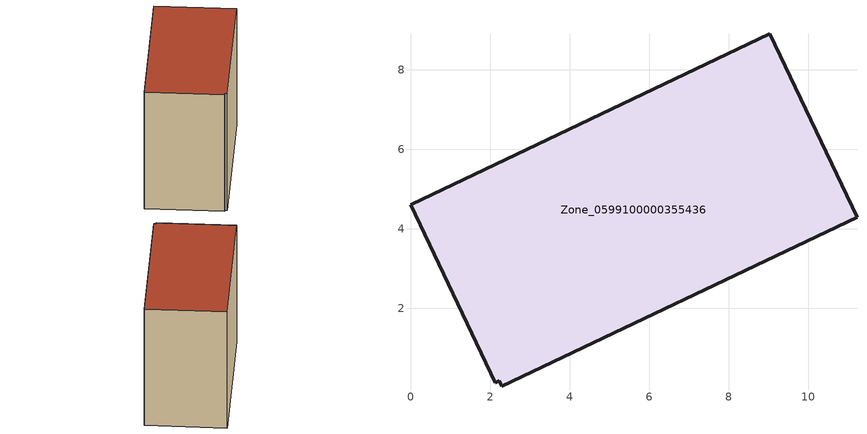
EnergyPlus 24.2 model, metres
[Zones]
Zone_0599100000355436
 floor ground (C_G): 2.23,0.19 2.12,0.14 0,4.6 9.03,8.9 11.22,4.29 2.29,0.05 z0
 wall outside (C_F): 11.22,4.29 9.03,8.9 0,4.6 2.12,0.14 2.23,0.19 2.29,0.05 11.22,4.29 z0:8.37
 roof outside (C_R): 2.29,0.05 11.22,4.29 9.03,8.9 0,4.6 2.12,0.14 2.23,0.19 z8.37
[BUILDING]
Pand.0599100000355436: North Axis=0; Terrain=City; Loads Convergence Tolerance Value=0.04; Temperature Convergence Tolerance Value=0.4; Solar Distribution=FullExterior; Maximum Number of Warmup Days=25; Minimum Number of Warmup Days=1
[Site:Location]
Rotterdam.The.Hague.AP_ZH_NLD Design_Conditions: Latitude=51.96; Longitude=4.45; Time Zone=1; Elevation=-4.5
[SITE:GROUNDTEMPERATURE:BUILDINGSURFACE]
18, 18, 18, 18, 18, 18, 18, 18, 18, 18, 18, 18
[MATERIAL] Thermal Absorptance=0.9; Solar Absorptance=0.7; Visible Absorptance=0.7
Name | Roughness | Thickness | Conductivity | Density | Specific Heat
G.TI.1992-2005 | MediumSmooth | 0.15 | 0.06 | 540 | 1210
F.TI.1992-2005 | Rough | 0.3 | 0.12 | 1920 | 840
R.TI.1992-2005 | MediumRough | 0.2 | 0.08 | 1500 | 1000
[CONSTRUCTION]
C_G: G.TI.1992-2005
C_F: F.TI.1992-2005
C_R: R.TI.1992-2005
[ZONE]
Zone_0599100000355436: Type=1; Multiplier=1; Ceiling Height=Autocalculate; Volume=Autocalculate; Floor Area=autocalculate; Part of Total Floor Area=Yes
[ZONEINFILTRATION:DESIGNFLOWRATE]
Infil_Zone_0599100000355436: Zone or ZoneList or Space or SpaceList=Zone_0599100000355436; Schedule=AlwaysOn; Design Flow Rate Calculation Method=Flow/Area; Flow Rate per Floor Area=0.0015; Constant Term Coefficient=1; Temperature Term Coefficient=0; Velocity Term Coefficient=0; Velocity Squared Term Coefficient=0
[HVACTEMPLATE:ZONE:IDEALLOADSAIRSYSTEM]
Zone_0599100000355436: Maximum Heating Supply Air Temperature=50; Minimum Cooling Supply Air Temperature=13; Maximum Heating Supply Air Humidity Ratio=0.0156; Minimum Cooling Supply Air Humidity Ratio=0.0077; Heating Limit=NoLimit; Cooling Limit=NoLimit; Dehumidification Control Type=ConstantSensibleHeatRatio; Cooling Sensible Heat Ratio=0.7; Dehumidification Setpoint=60; Humidification Control Type=None; Humidification Setpoint=30; Outdoor Air Method=None; Outdoor Air Flow Rate per Person=0.00944; Outdoor Air Flow Rate per Zone Floor Area=0; Outdoor Air Flow Rate per Zone=0; Demand Controlled Ventilation Type=None; Outdoor Air Economizer Type=NoEconomizer; Heat Recovery Type=None; Sensible Heat Recovery Effectiveness=0.7; Latent Heat Recovery Effectiveness=0.65
[ZONECONTROL:THERMOSTAT]
ThermostatControl_Zone_0599100000355436: Zone or ZoneList=Zone_0599100000355436; Control Type Schedule=DualSetpointControlType; Control 1=Thermostat_Zone_0599100000355436; Temperature Difference Between Cutout And Setpoint=0
[THERMOSTATSETPOINT:DUALSETPOINT]
Thermostat_Zone_0599100000355436: Heating Setpoint Temperature Schedule=HeatingSetpoint_Zone_0599100000355436; Cooling Setpoint Temperature Schedule=CoolingSetpoint_Zone_0599100000355436
[SCHEDULE:COMPACT]
HeatingSetpoint_Zone_0599100000355436: Through: 12/31, For: AllDays, Until: 24:00, 21
CoolingSetpoint_Zone_0599100000355436: Through: 12/31, For: AllDays, Until: 24:00, 24
DualSetpointControlType: Through: 12/31, For: AllDays, Until: 24:00, 4
AlwaysOn: Through: 12/31, For: AllDays, Until: 24:00, 1
